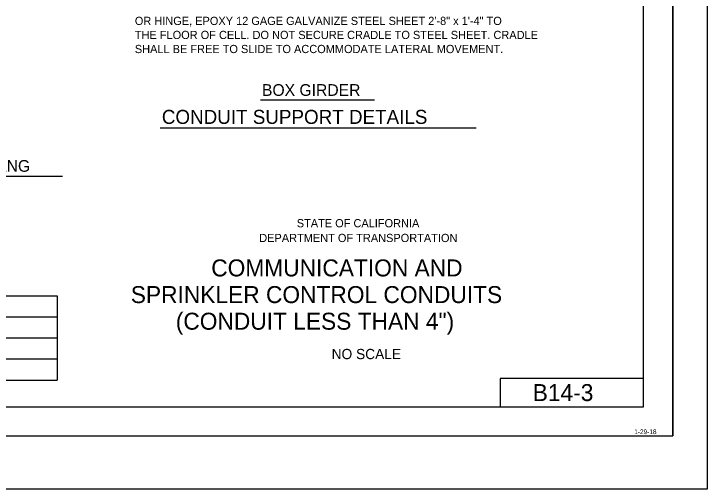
# Model space of a CAD drawing. Extents: x -894 to 866, y -476 to 714.
# Drawn here: x 275 to 866, y -476 to -71 of the extents above; entities that cross this region are included whole.
import ezdxf

# ---------------------------------------------------------------- set-up
doc = ezdxf.new("R2010")
doc.units = 0
for name, color, linetype in [('10 Sheet Format', 7, 'Continuous'), ('56 Stage 3 Anno', 7, 'Continuous'), ('57 Undefined', 7, 'Continuous'), ('60 Nongeo Data', 7, 'Continuous')]:
    doc.layers.add(name, color=color, linetype=linetype)

msp = doc.modelspace()

# ---------------------------------------------------------------- linework, layer by layer
at = {"layer": '10 Sheet Format'}
for p, q in [((836.58, 668.96), (836.58, -431.04)), ((811.55, -406.04), (811.55, 643.96)), ((811.57, -381.94), (689.52, -381.94)), ((689.52, -381.94), (689.52, -406.04)), ((198.77, -406.04), (811.55, -406.04)), ((-863.43, -431.04), (836.58, -431.04)), ((836.58, -431.05), (836.58, -431.05))]:
    msp.add_line(p, q, dxfattribs=at)
for points in [[(-894.04, 713.56), (865.96, 713.56), (865.96, -476.44), (-894.04, -476.44)], [(-863.43, -431.04), (836.58, -431.04), (836.58, 668.96), (-863.43, 668.96)]]:
    msp.add_lwpolyline(points, close=True, dxfattribs=at)
at = {"layer": '56 Stage 3 Anno'}
msp.add_line((128.92, -209.21), (316.22, -209.21), dxfattribs=at)
at = {"layer": '57 Undefined'}
for p, q in [((485.11, -144.05), (582.31, -144.05)), ((399.38, -167.99), (669.06, -167.99))]:
    msp.add_line(p, q, dxfattribs=at)
at = {"layer": '60 Nongeo Data'}
for p, q in [((-153.99, -311.28), (311.68, -311.28)), ((311.68, -311.28), (311.68, -383.28)), ((-153.99, -329.28), (311.68, -329.28)), ((-153.99, -347.28), (311.68, -347.28)), ((-153.99, -365.28), (311.68, -365.28)), ((-153.99, -383.28), (311.68, -383.28))]:
    msp.add_line(p, q, dxfattribs=at)

# ---------------------------------------------------------------- texts
at = {"layer": '10 Sheet Format'}
for s, height, p in [('STATE OF CALIFORNIA', 7, (515.97, -252.9)), ('DEPARTMENT OF TRANSPORTATION', 7, (483.97, -265.5)), ('COMMUNICATION AND', 14.5, (443.04, -294.83)), ('SPRINKLER CONTROL CONDUITS', 14.5, (374.42, -317.6)), ('(CONDUIT LESS THAN 4")', 14.5, (412.79, -340.33)), ('NO SCALE', 8.75, (545.74, -365.46)), ('1-29-18', 4, (803.79, -429.46))]:
    msp.add_text(s, height=height, dxfattribs=at).set_placement(p)
at = {"layer": '56 Stage 3 Anno'}
msp.add_text('CONDUIT IN OVERHANG', height=10, dxfattribs=at).set_placement((130.38, -205.5))
at = {"layer": '57 Undefined'}
for s, height, p in [('OR HINGE, EPOXY 12 GAGE GALVANIZE STEEL SHEET 2\'-8" x 1\'-4" TO', 7, (377.88, -80.19)), ('THE FLOOR OF CELL. DO NOT SECURE CRADLE TO STEEL SHEET. CRADLE', 7, (377.88, -92.19)), ('SHALL BE FREE TO SLIDE TO ACCOMMODATE LATERAL MOVEMENT.', 7, (377.88, -104.19)), ('BOX GIRDER', 10, (486.31, -140.71)), ('CONDUIT SUPPORT DETAILS', 12, (400.91, -164.65))]:
    msp.add_text(s, height=height, dxfattribs=at).set_placement(p)
at = {"layer": '60 Nongeo Data'}
msp.add_text('B14-3', height=14.5, dxfattribs=at).set_placement((717.21, -401.24))

doc.saveas('drawing.dxf')
